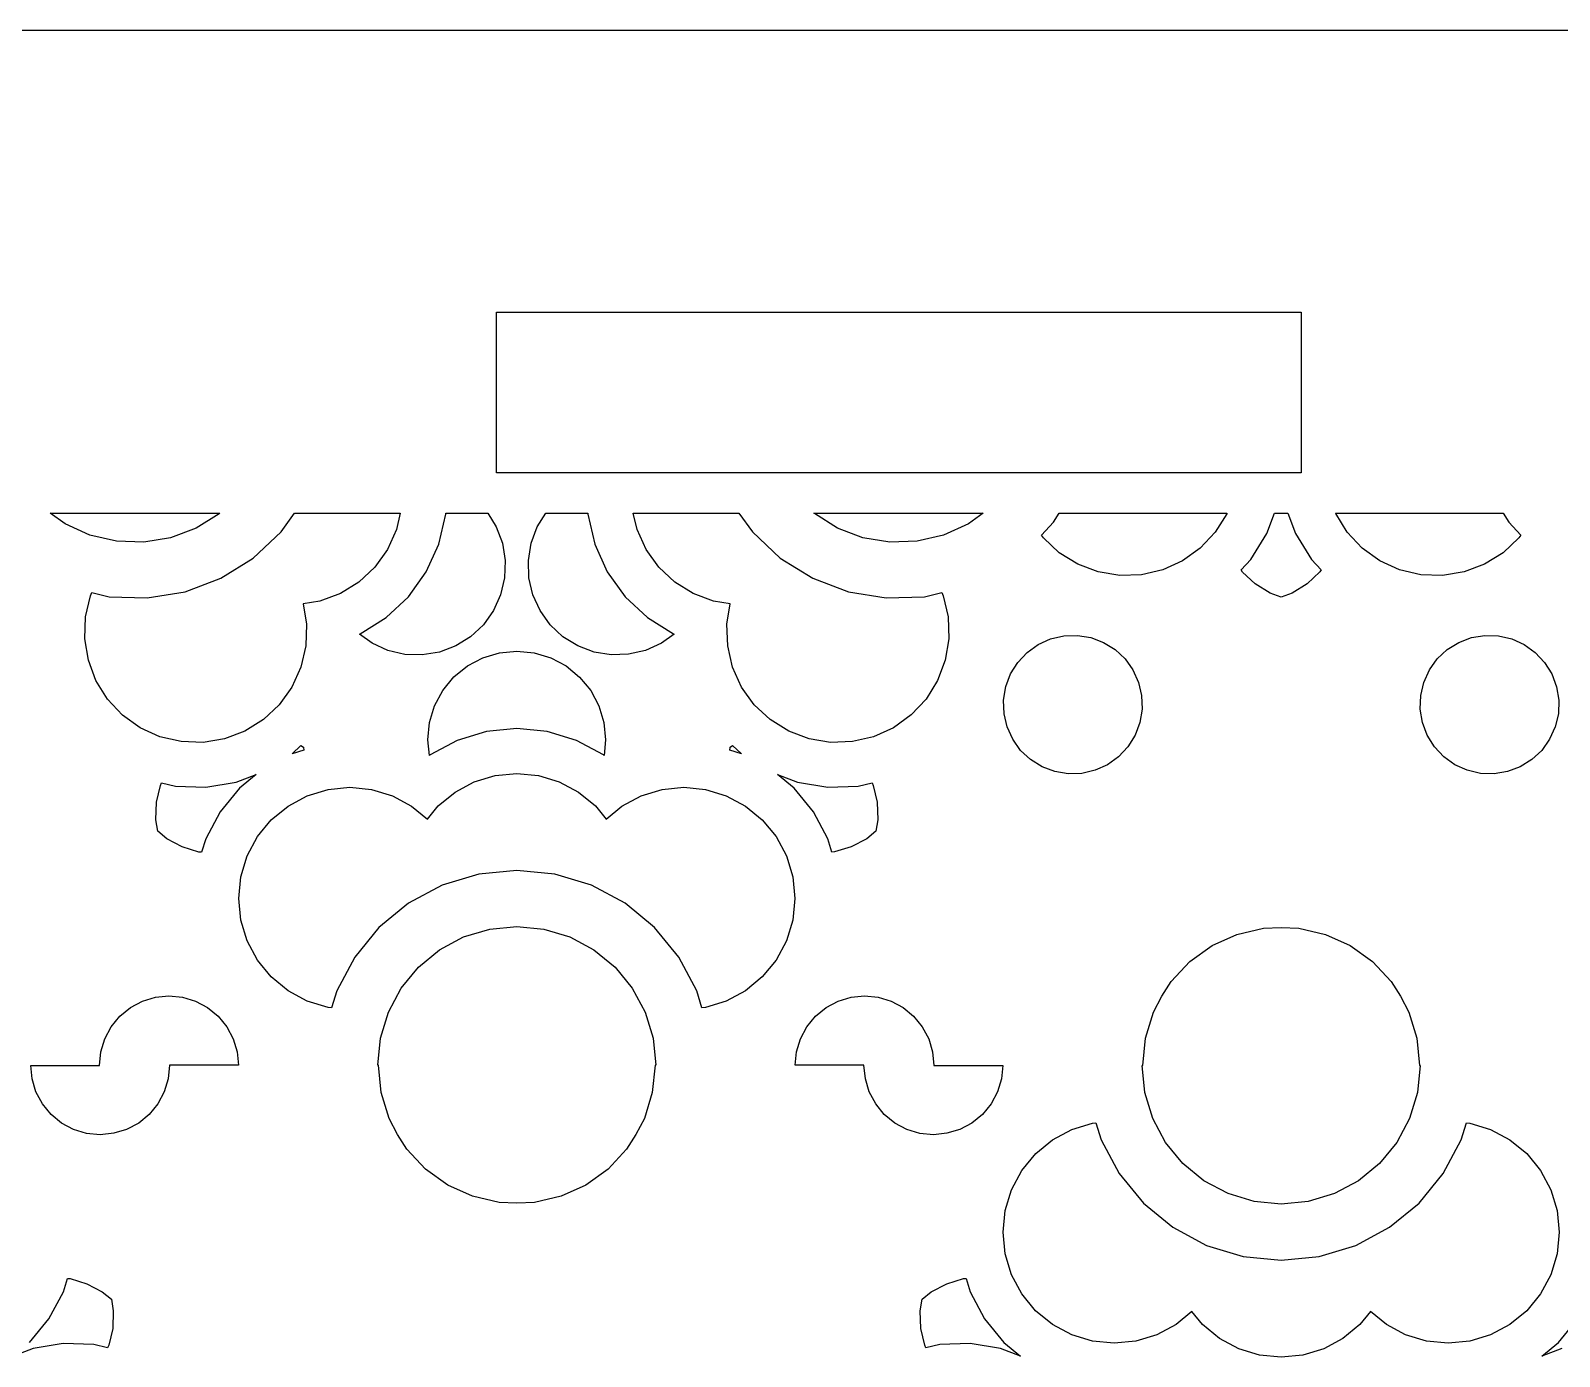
# Model space of a CAD drawing. Header units: metres. Extents: x 20 to 1108, y 20 to 485.
# Drawn here: x 73.42 to 111.42, y 451.69 to 484.65 of the extents above; entities that cross this region are included whole.
import ezdxf

# ---------------------------------------------------------------- set-up
doc = ezdxf.new("R2010")
doc.units = ezdxf.units.M

msp = doc.modelspace()

# ---------------------------------------------------------------- linework, layer by layer
for p, q in [((170, 484.652), (20, 484.652)), ((85, 473.652), (85, 477.652)), ((85, 477.652), (105, 477.652)), ((105, 477.652), (105, 473.652)), ((105, 473.652), (85, 473.652)), ((74.2754, 472.387), (73.9053, 472.652)), ((73.9053, 472.652), (78.1172, 472.652)), ((74.8906, 472.109), (74.2754, 472.387)), ((78.1035, 472.64), (77.5283, 472.282)), ((78.1172, 472.652), (78.1035, 472.64)), ((79.6436, 472.186), (79.9785, 472.652)), ((79.9785, 472.652), (82.6055, 472.652)), ((82.6055, 472.652), (82.5088, 472.244)), ((83.5635, 471.886), (83.7373, 472.625)), ((83.7373, 472.625), (83.7383, 472.652)), ((83.7383, 472.652), (84.7773, 472.652)), ((84.7773, 472.652), (84.9893, 472.311)), ((86.0107, 472.312), (86.2227, 472.652)), ((86.2227, 472.652), (87.2627, 472.652)), ((87.2627, 472.652), (87.2637, 472.626)), ((87.2637, 472.626), (87.4365, 471.886)), ((88.4912, 472.245), (88.3965, 472.652)), ((88.3965, 472.652), (91.0225, 472.652)), ((91.0225, 472.652), (91.3564, 472.187)), ((92.8965, 472.641), (92.8838, 472.652)), ((92.8838, 472.652), (97.0947, 472.652)), ((93.4717, 472.282), (92.8965, 472.641)), ((96.7275, 472.389), (96.1084, 472.11)), ((97.0947, 472.652), (96.7275, 472.389)), ((98.542, 472.109), (98.8438, 472.431)), ((98.8438, 472.431), (98.9814, 472.652)), ((98.9814, 472.652), (103.15, 472.652)), ((103.146, 472.64), (102.86, 472.179)), ((103.15, 472.652), (103.146, 472.64)), ((104.146, 472.147), (104.336, 472.652)), ((104.336, 472.652), (104.664, 472.652)), ((104.664, 472.652), (104.854, 472.147)), ((105.854, 472.641), (105.849, 472.652)), ((105.849, 472.652), (110.019, 472.652)), ((106.14, 472.18), (105.854, 472.641)), ((110.019, 472.652), (110.155, 472.431)), ((110.155, 472.431), (110.458, 472.109)), ((75.5488, 471.955), (74.8906, 472.109)), ((76.8945, 472.043), (76.2266, 471.933)), ((77.5283, 472.282), (76.8945, 472.043)), ((78.9492, 471.535), (79.6436, 472.186)), ((82.5088, 472.244), (82.2861, 471.75)), ((84.9893, 472.311), (85.1426, 471.904)), ((85.8574, 471.905), (86.0107, 472.312)), ((88.7148, 471.75), (88.4912, 472.245)), ((91.3564, 472.187), (92.0508, 471.536)), ((94.1055, 472.043), (93.4717, 472.282)), ((94.7734, 471.933), (94.1055, 472.043)), ((96.1084, 472.11), (95.4512, 471.956)), ((98.5918, 472.04), (98.542, 472.109)), ((98.9854, 471.67), (98.5918, 472.04)), ((102.86, 472.179), (102.49, 471.784)), ((103.744, 471.502), (104.146, 472.147)), ((104.854, 472.147), (105.256, 471.502)), ((106.51, 471.784), (106.14, 472.18)), ((110.408, 472.04), (110.014, 471.67)), ((110.458, 472.109), (110.408, 472.04)), ((76.2266, 471.933), (75.5488, 471.955)), ((82.2861, 471.75), (81.9707, 471.311)), ((83.251, 471.194), (83.5635, 471.886)), ((85.1426, 471.904), (85.2119, 471.479)), ((85.7881, 471.479), (85.8574, 471.905)), ((87.4365, 471.886), (87.75, 471.194)), ((89.0293, 471.312), (88.7148, 471.75)), ((95.4512, 471.956), (94.7734, 471.933)), ((99.4463, 471.384), (98.9854, 471.67)), ((102.49, 471.784), (102.05, 471.469)), ((106.95, 471.469), (106.51, 471.784)), ((110.014, 471.67), (109.553, 471.384)), ((78.1436, 471.034), (78.9492, 471.535)), ((81.9707, 471.311), (81.5762, 470.941)), ((85.2119, 471.479), (85.1982, 471.045)), ((85.8018, 471.045), (85.7881, 471.479)), ((89.4248, 470.941), (89.0293, 471.312)), ((92.0508, 471.536), (92.8564, 471.035)), ((99.9541, 471.193), (99.4463, 471.384)), ((101.556, 471.245), (101.029, 471.122)), ((102.05, 471.469), (101.556, 471.245)), ((103.503, 471.243), (103.744, 471.502)), ((103.542, 471.19), (103.503, 471.243)), ((105.256, 471.502), (105.497, 471.244)), ((105.497, 471.244), (105.458, 471.191)), ((107.443, 471.245), (106.95, 471.469)), ((107.971, 471.122), (107.443, 471.245)), ((109.553, 471.384), (109.046, 471.194)), ((77.2549, 470.699), (78.1436, 471.034)), ((81.5762, 470.941), (81.1152, 470.654)), ((82.8086, 470.576), (83.251, 471.194)), ((85.1982, 471.045), (85.0996, 470.624)), ((85.9004, 470.624), (85.8018, 471.045)), ((87.75, 471.194), (88.1924, 470.577)), ((89.8848, 470.655), (89.4248, 470.941)), ((92.8564, 471.035), (93.7461, 470.7)), ((100.487, 471.105), (99.9541, 471.193)), ((101.029, 471.122), (100.487, 471.105)), ((103.857, 470.894), (103.542, 471.19)), ((104.227, 470.664), (103.857, 470.894)), ((105.142, 470.895), (104.773, 470.665)), ((105.458, 471.191), (105.142, 470.895)), ((108.513, 471.106), (107.971, 471.122)), ((109.046, 471.194), (108.513, 471.106)), ((74.7803, 470.072), (74.9033, 470.599)), ((74.9033, 470.599), (74.9385, 470.677)), ((74.9385, 470.677), (75.3682, 470.575)), ((75.3682, 470.575), (76.3174, 470.545)), ((76.3174, 470.545), (77.2549, 470.699)), ((80.6074, 470.463), (80.1924, 470.395)), ((81.1152, 470.654), (80.6074, 470.463)), ((82.2539, 470.057), (82.8086, 470.576)), ((85.0996, 470.624), (84.9209, 470.229)), ((86.0791, 470.229), (85.9004, 470.624)), ((88.1924, 470.577), (88.7461, 470.058)), ((90.3926, 470.464), (89.8848, 470.655)), ((90.8076, 470.396), (90.3926, 470.464)), ((93.7461, 470.7), (94.6826, 470.546)), ((94.6826, 470.546), (95.6318, 470.576)), ((95.6318, 470.576), (96.0615, 470.677)), ((96.0615, 470.677), (96.0967, 470.599)), ((96.0967, 470.599), (96.2188, 470.073)), ((104.499, 470.563), (104.227, 470.664)), ((104.773, 470.665), (104.499, 470.563)), ((74.7627, 469.529), (74.7803, 470.072)), ((80.1924, 470.395), (80.2754, 469.892)), ((84.9209, 470.229), (84.6699, 469.878)), ((86.3311, 469.878), (86.0791, 470.229)), ((90.7236, 469.893), (90.8076, 470.396)), ((96.2188, 470.073), (96.2373, 469.53)), ((80.2754, 469.892), (80.2588, 469.351)), ((81.6084, 469.655), (82.2539, 470.057)), ((84.6699, 469.878), (84.3535, 469.581)), ((86.6465, 469.582), (86.3311, 469.878)), ((88.7461, 470.058), (89.3916, 469.655)), ((90.7422, 469.351), (90.7236, 469.893)), ((74.8516, 468.996), (74.7627, 469.529)), ((80.2588, 469.351), (80.1357, 468.823)), ((81.5869, 469.647), (81.6084, 469.655)), ((81.9033, 469.421), (81.5869, 469.647)), ((82.2988, 469.242), (81.9033, 469.421)), ((83.9854, 469.353), (83.5801, 469.199)), ((84.3535, 469.581), (83.9854, 469.353)), ((87.0146, 469.353), (86.6465, 469.582)), ((87.4199, 469.199), (87.0146, 469.353)), ((89.0967, 469.421), (88.7021, 469.242)), ((89.4131, 469.648), (89.0967, 469.421)), ((89.3916, 469.655), (89.4131, 469.648)), ((90.8652, 468.824), (90.7422, 469.351)), ((96.2373, 469.53), (96.1484, 468.997)), ((98.1846, 469.192), (98.459, 469.387)), ((98.459, 469.387), (98.7686, 469.527)), ((98.7686, 469.527), (99.0967, 469.604)), ((99.0967, 469.604), (99.4355, 469.615)), ((99.4355, 469.615), (99.7695, 469.56)), ((99.7695, 469.56), (100.086, 469.441)), ((100.086, 469.441), (100.373, 469.261)), ((108.627, 469.262), (108.914, 469.441)), ((108.914, 469.441), (109.23, 469.561)), ((109.23, 469.561), (109.564, 469.615)), ((109.564, 469.615), (109.903, 469.605)), ((109.903, 469.605), (110.231, 469.527)), ((110.231, 469.527), (110.537, 469.389)), ((110.537, 469.389), (110.815, 469.19)), ((75.041, 468.49), (74.8516, 468.996)), ((82.7188, 469.143), (82.2988, 469.242)), ((83.1523, 469.13), (82.7188, 469.143)), ((83.5801, 469.199), (83.1523, 469.13)), ((84.2725, 468.854), (84.6553, 469.059)), ((84.6553, 469.059), (85.0693, 469.184)), ((85.0693, 469.184), (85.5, 469.226)), ((85.5, 469.226), (85.9316, 469.184)), ((85.9316, 469.184), (86.3457, 469.059)), ((86.3457, 469.059), (86.7285, 468.854)), ((87.8477, 469.129), (87.4199, 469.199)), ((88.2812, 469.144), (87.8477, 469.129)), ((88.7021, 469.242), (88.2812, 469.144)), ((96.1484, 468.997), (95.958, 468.49)), ((97.7744, 468.656), (97.9541, 468.944)), ((97.9541, 468.944), (98.1846, 469.192)), ((100.373, 469.261), (100.62, 469.03)), ((100.62, 469.03), (100.816, 468.756)), ((108.183, 468.756), (108.38, 469.031)), ((108.38, 469.031), (108.627, 469.262)), ((110.815, 469.19), (111.047, 468.944)), ((111.047, 468.944), (111.226, 468.655)), ((80.1357, 468.823), (79.9111, 468.329)), ((83.6641, 468.245), (83.9385, 468.58)), ((83.9385, 468.58), (84.2725, 468.854)), ((86.7285, 468.854), (87.0625, 468.579)), ((87.0625, 468.579), (87.3379, 468.244)), ((91.0889, 468.33), (90.8652, 468.824)), ((97.6553, 468.341), (97.7744, 468.656)), ((100.816, 468.756), (100.956, 468.447)), ((108.043, 468.447), (108.183, 468.756)), ((111.226, 468.655), (111.345, 468.339)), ((75.3271, 468.029), (75.041, 468.49)), ((79.9111, 468.329), (79.5967, 467.89)), ((83.459, 467.862), (83.6641, 468.245)), ((87.3379, 468.244), (87.542, 467.862)), ((91.4043, 467.891), (91.0889, 468.33)), ((95.958, 468.49), (95.6729, 468.029)), ((97.5996, 468.006), (97.6553, 468.341)), ((100.956, 468.447), (101.032, 468.119)), ((107.967, 468.119), (108.043, 468.447)), ((111.345, 468.339), (111.399, 468.006)), ((75.6973, 467.634), (75.3271, 468.029)), ((79.5967, 467.89), (79.2021, 467.52)), ((83.334, 467.448), (83.459, 467.862)), ((87.542, 467.862), (87.666, 467.448)), ((91.7979, 467.521), (91.4043, 467.891)), ((95.6729, 468.029), (95.3018, 467.635)), ((97.6123, 467.667), (97.5996, 468.006)), ((101.044, 467.78), (100.989, 467.447)), ((101.032, 468.119), (101.044, 467.78)), ((107.956, 467.78), (107.967, 468.119)), ((108.011, 467.447), (107.956, 467.78)), ((111.399, 468.006), (111.389, 467.667)), ((76.1377, 467.319), (75.6973, 467.634)), ((79.2021, 467.52), (78.7412, 467.233)), ((83.291, 467.018), (83.334, 467.448)), ((87.666, 467.448), (87.709, 467.017)), ((92.2588, 467.234), (91.7979, 467.521)), ((95.3018, 467.635), (94.8623, 467.319)), ((97.6885, 467.339), (97.6123, 467.667)), ((100.989, 467.447), (100.87, 467.131)), ((108.13, 467.131), (108.011, 467.447)), ((111.389, 467.667), (111.312, 467.338)), ((76.6318, 467.095), (76.1377, 467.319)), ((77.1582, 466.972), (76.6318, 467.095)), ((78.2344, 467.043), (77.7012, 466.955)), ((78.7412, 467.233), (78.2344, 467.043)), ((84.7441, 467.223), (84.0166, 467.002)), ((85.5, 467.297), (84.7441, 467.223)), ((86.2559, 467.223), (85.5, 467.297)), ((86.9834, 467.002), (86.2559, 467.223)), ((92.7666, 467.043), (92.2588, 467.234)), ((93.2998, 466.954), (92.7666, 467.043)), ((94.3682, 467.096), (93.8428, 466.973)), ((94.8623, 467.319), (94.3682, 467.096)), ((97.8281, 467.03), (97.6885, 467.339)), ((98.0234, 466.756), (97.8281, 467.03)), ((100.87, 467.131), (100.691, 466.843)), ((108.309, 466.843), (108.13, 467.131)), ((111.172, 467.03), (110.976, 466.756)), ((111.312, 467.338), (111.172, 467.03)), ((77.7012, 466.955), (77.1582, 466.972)), ((79.9189, 466.672), (80.1367, 466.876)), ((80.2041, 466.759), (79.9189, 466.672)), ((80.1367, 466.876), (80.1953, 466.832)), ((80.1953, 466.832), (80.1973, 466.826)), ((80.1973, 466.826), (80.2041, 466.759)), ((83.3301, 466.63), (83.291, 467.018)), ((83.3467, 466.644), (83.3301, 466.63)), ((84.0166, 467.002), (83.3467, 466.644)), ((87.6543, 466.644), (86.9834, 467.002)), ((87.6709, 466.63), (87.6543, 466.644)), ((87.709, 467.017), (87.6709, 466.63)), ((90.7969, 466.759), (90.8027, 466.826)), ((91.083, 466.672), (90.7969, 466.759)), ((90.8027, 466.826), (90.8057, 466.833)), ((90.8057, 466.833), (90.8633, 466.877)), ((90.8633, 466.877), (91.083, 466.672)), ((93.8428, 466.973), (93.2998, 466.954)), ((98.2705, 466.526), (98.0234, 466.756)), ((100.691, 466.843), (100.46, 466.597)), ((108.54, 466.597), (108.309, 466.843)), ((110.976, 466.756), (110.729, 466.525)), ((98.5586, 466.347), (98.2705, 466.526)), ((98.875, 466.227), (98.5586, 466.347)), ((99.876, 466.26), (99.5479, 466.183)), ((100.182, 466.398), (99.876, 466.26)), ((100.46, 466.597), (100.182, 466.398)), ((108.817, 466.399), (108.54, 466.597)), ((109.124, 466.26), (108.817, 466.399)), ((109.452, 466.183), (109.124, 466.26)), ((110.441, 466.347), (110.125, 466.227)), ((110.729, 466.525), (110.441, 466.347)), ((76.5439, 465.466), (76.6426, 465.886)), ((76.6426, 465.886), (76.6699, 465.947)), ((76.6699, 465.947), (77.0137, 465.867)), ((77.7734, 465.843), (78.5225, 465.967)), ((78.5225, 465.967), (79.0205, 466.153)), ((79.0205, 466.153), (78.6094, 465.817)), ((83.9658, 465.717), (84.4434, 465.973)), ((84.4434, 465.973), (84.9609, 466.13)), ((84.9609, 466.13), (85.5, 466.183)), ((85.5, 466.183), (86.0391, 466.13)), ((86.0391, 466.13), (86.5566, 465.973)), ((86.5566, 465.973), (87.0352, 465.717)), ((92.3916, 465.817), (91.9785, 466.154)), ((91.9785, 466.154), (92.4775, 465.967)), ((92.4775, 465.967), (93.2275, 465.843)), ((93.9873, 465.868), (94.3301, 465.948)), ((94.3301, 465.948), (94.3584, 465.886)), ((94.3584, 465.886), (94.4551, 465.466)), ((99.208, 466.171), (98.875, 466.227)), ((99.5479, 466.183), (99.208, 466.171)), ((109.792, 466.172), (109.452, 466.183)), ((110.125, 466.227), (109.792, 466.172)), ((77.0137, 465.867), (77.7734, 465.843)), ((78.6094, 465.817), (78.1279, 465.229)), ((79.8154, 465.371), (80.2939, 465.627)), ((80.2939, 465.627), (80.8115, 465.784)), ((80.8115, 465.784), (81.3506, 465.837)), ((81.3506, 465.837), (81.8896, 465.784)), ((81.8896, 465.784), (82.4082, 465.627)), ((82.4082, 465.627), (82.8857, 465.371)), ((83.5469, 465.374), (83.9658, 465.717)), ((87.0352, 465.717), (87.4541, 465.373)), ((88.1143, 465.371), (88.5918, 465.627)), ((88.5918, 465.627), (89.1104, 465.784)), ((89.1104, 465.784), (89.6494, 465.837)), ((89.6494, 465.837), (90.1895, 465.784)), ((90.1895, 465.784), (90.7061, 465.627)), ((90.7061, 465.627), (91.1855, 465.371)), ((92.873, 465.229), (92.3916, 465.817)), ((93.2275, 465.843), (93.9873, 465.868)), ((76.5303, 465.031), (76.5439, 465.466)), ((78.1279, 465.229), (77.7695, 464.559)), ((79.3975, 465.028), (79.8154, 465.371)), ((82.8857, 465.371), (83.2803, 465.048)), ((83.2803, 465.048), (83.5469, 465.374)), ((87.4541, 465.373), (87.7207, 465.048)), ((87.7207, 465.048), (88.1143, 465.371)), ((91.1855, 465.371), (91.6035, 465.027)), ((93.2305, 464.559), (92.873, 465.229)), ((94.4551, 465.466), (94.4707, 465.032)), ((76.5771, 464.743), (76.5303, 465.031)), ((76.8027, 464.558), (76.5771, 464.743)), ((79.0547, 464.611), (79.3975, 465.028)), ((91.6035, 465.027), (91.9463, 464.61)), ((94.4229, 464.743), (94.1973, 464.558)), ((94.4707, 465.032), (94.4229, 464.743)), ((77.1865, 464.354), (76.8027, 464.558)), ((77.7695, 464.559), (77.667, 464.222)), ((78.7979, 464.131), (79.0547, 464.611)), ((91.9463, 464.61), (92.2021, 464.131)), ((93.334, 464.222), (93.2305, 464.559)), ((94.1973, 464.558), (93.8145, 464.354)), ((77.5996, 464.228), (77.1865, 464.354)), ((77.667, 464.222), (77.5996, 464.228)), ((78.6406, 463.614), (78.7979, 464.131)), ((92.2021, 464.131), (92.3584, 463.614)), ((93.4004, 464.229), (93.334, 464.222)), ((93.8145, 464.354), (93.4004, 464.229)), ((78.5889, 463.075), (78.6406, 463.614)), ((84.5557, 463.677), (83.6455, 463.402)), ((85.5, 463.771), (84.5557, 463.677)), ((86.4443, 463.677), (85.5, 463.771)), ((87.3545, 463.402), (86.4443, 463.677)), ((92.3584, 463.614), (92.4121, 463.074)), ((83.6455, 463.402), (82.8086, 462.953)), ((88.1924, 462.953), (87.3545, 463.402)), ((78.6416, 462.535), (78.5889, 463.075)), ((82.8086, 462.953), (82.0742, 462.352)), ((88.9258, 462.352), (88.1924, 462.953)), ((92.4121, 463.074), (92.3594, 462.535)), ((78.7979, 462.018), (78.6416, 462.535)), ((92.3594, 462.535), (92.2021, 462.018)), ((82.0742, 462.352), (81.4727, 461.617)), ((83.5811, 461.797), (84.1787, 462.116)), ((84.1787, 462.116), (84.8271, 462.313)), ((84.8271, 462.313), (85.5, 462.379)), ((85.5, 462.379), (86.1738, 462.313)), ((86.1738, 462.313), (86.8213, 462.116)), ((86.8213, 462.116), (87.4189, 461.797)), ((89.5283, 461.617), (88.9258, 462.352)), ((102.785, 461.903), (103.399, 462.18)), ((103.399, 462.18), (104.058, 462.334)), ((104.058, 462.334), (104.5, 462.349)), ((104.5, 462.349), (104.941, 462.334)), ((104.941, 462.334), (105.6, 462.18)), ((105.6, 462.18), (106.215, 461.902)), ((79.0537, 461.54), (78.7979, 462.018)), ((83.0586, 461.368), (83.5811, 461.797)), ((87.4189, 461.797), (87.9424, 461.368)), ((92.2021, 462.018), (91.9463, 461.54)), ((102.231, 461.507), (102.785, 461.903)), ((106.215, 461.902), (106.769, 461.506)), ((79.3975, 461.122), (79.0537, 461.54)), ((81.4727, 461.617), (81.0244, 460.78)), ((82.6289, 460.845), (83.0586, 461.368)), ((87.9424, 461.368), (88.3721, 460.844)), ((89.9766, 460.78), (89.5283, 461.617)), ((91.9463, 461.54), (91.6035, 461.122)), ((101.769, 461.013), (102.231, 461.507)), ((106.769, 461.506), (107.231, 461.012)), ((79.8154, 460.778), (79.3975, 461.122)), ((91.6035, 461.122), (91.1855, 460.778)), ((101.537, 460.641), (101.769, 461.013)), ((107.231, 461.012), (107.462, 460.641)), ((76.1963, 460.519), (76.5186, 460.617)), ((76.5186, 460.617), (76.8555, 460.651)), ((76.8555, 460.651), (77.1924, 460.617)), ((77.1924, 460.617), (77.5146, 460.519)), ((80.2939, 460.523), (79.8154, 460.778)), ((81.0244, 460.78), (80.8965, 460.358)), ((82.3096, 460.246), (82.6289, 460.845)), ((88.3721, 460.844), (88.6914, 460.246)), ((90.1035, 460.358), (89.9766, 460.78)), ((91.1855, 460.778), (90.7061, 460.523)), ((93.4854, 460.519), (93.8086, 460.617)), ((93.8086, 460.617), (94.1455, 460.651)), ((94.1455, 460.651), (94.4814, 460.617)), ((94.4814, 460.617), (94.8047, 460.519)), ((101.327, 460.246), (101.537, 460.641)), ((107.462, 460.641), (107.673, 460.246)), ((75.6357, 460.146), (75.8965, 460.36)), ((75.8965, 460.36), (76.1963, 460.519)), ((77.5146, 460.519), (77.8145, 460.36)), ((77.8145, 460.36), (78.0762, 460.145)), ((80.8115, 460.365), (80.2939, 460.523)), ((80.8965, 460.358), (80.8115, 460.365)), ((82.1123, 459.6), (82.3096, 460.246)), ((88.6914, 460.246), (88.8877, 459.6)), ((90.1895, 460.366), (90.1035, 460.358)), ((90.7061, 460.523), (90.1895, 460.366)), ((92.9258, 460.146), (93.1865, 460.36)), ((93.1865, 460.36), (93.4854, 460.519)), ((94.8047, 460.519), (95.1035, 460.36)), ((95.1035, 460.36), (95.3643, 460.145)), ((101.131, 459.6), (101.327, 460.246)), ((107.673, 460.246), (107.869, 459.6)), ((75.2617, 459.585), (75.4209, 459.884)), ((75.4209, 459.884), (75.6357, 460.146)), ((78.0762, 460.145), (78.29, 459.884)), ((78.29, 459.884), (78.4502, 459.585)), ((92.5508, 459.585), (92.7109, 459.884)), ((92.7109, 459.884), (92.9258, 460.146)), ((95.3643, 460.145), (95.5791, 459.884)), ((95.5791, 459.884), (95.7383, 459.585)), ((75.1631, 459.262), (75.2617, 459.585)), ((78.4502, 459.585), (78.5469, 459.262)), ((82.0469, 458.929), (82.1123, 459.6)), ((88.8877, 459.6), (88.9541, 458.929)), ((92.4531, 459.262), (92.5508, 459.585)), ((95.7383, 459.585), (95.8359, 459.262)), ((101.063, 458.922), (101.131, 459.6)), ((107.869, 459.6), (107.937, 458.922)), ((75.1299, 458.922), (75.1631, 459.262)), ((78.5469, 459.262), (78.5801, 458.929)), ((92.4199, 458.929), (92.4531, 459.262)), ((95.8359, 459.262), (95.8701, 458.922)), ((73.4531, 458.588), (73.4199, 458.922)), ((73.4199, 458.922), (75.1299, 458.922)), ((76.8701, 458.929), (76.8369, 458.588)), ((78.5801, 458.929), (76.8701, 458.929)), ((82.0635, 458.929), (82.0469, 458.929)), ((82.1309, 458.251), (82.0635, 458.929)), ((88.9365, 458.929), (88.8691, 458.251)), ((88.9541, 458.929), (88.9365, 458.929)), ((94.1299, 458.929), (92.4199, 458.929)), ((94.1641, 458.588), (94.1299, 458.929)), ((95.8701, 458.922), (97.5801, 458.922)), ((97.5801, 458.922), (97.5469, 458.588)), ((101.112, 458.251), (101.046, 458.922)), ((101.046, 458.922), (101.063, 458.922)), ((107.953, 458.922), (107.888, 458.251)), ((107.937, 458.922), (107.953, 458.922)), ((73.5498, 458.266), (73.4531, 458.588)), ((76.8369, 458.588), (76.7383, 458.266)), ((94.2617, 458.266), (94.1641, 458.588)), ((97.5469, 458.588), (97.4492, 458.266)), ((73.71, 457.967), (73.5498, 458.266)), ((73.9238, 457.705), (73.71, 457.967)), ((76.5791, 457.967), (76.3643, 457.705)), ((76.7383, 458.266), (76.5791, 457.967)), ((82.3271, 457.604), (82.1309, 458.251)), ((88.8691, 458.251), (88.6729, 457.604)), ((94.4209, 457.967), (94.2617, 458.266)), ((94.6357, 457.705), (94.4209, 457.967)), ((97.29, 457.967), (97.0752, 457.705)), ((97.4492, 458.266), (97.29, 457.967)), ((101.309, 457.604), (101.112, 458.251)), ((107.888, 458.251), (107.69, 457.604)), ((74.1855, 457.49), (73.9238, 457.705)), ((76.3643, 457.705), (76.1035, 457.49)), ((82.5381, 457.209), (82.3271, 457.604)), ((88.6729, 457.604), (88.4629, 457.209)), ((94.8965, 457.49), (94.6357, 457.705)), ((97.0752, 457.705), (96.8135, 457.49)), ((101.628, 457.006), (101.309, 457.604)), ((107.69, 457.604), (107.372, 457.006)), ((74.4854, 457.331), (74.1855, 457.49)), ((74.8076, 457.233), (74.4854, 457.331)), ((75.1445, 457.2), (74.8076, 457.233)), ((75.4814, 457.234), (75.1445, 457.2)), ((75.8037, 457.331), (75.4814, 457.234)), ((76.1035, 457.49), (75.8037, 457.331)), ((82.7686, 456.838), (82.5381, 457.209)), ((88.4629, 457.209), (88.2314, 456.838)), ((95.1953, 457.331), (94.8965, 457.49)), ((95.5186, 457.233), (95.1953, 457.331)), ((95.8545, 457.2), (95.5186, 457.233)), ((96.1914, 457.234), (95.8545, 457.2)), ((96.5146, 457.331), (96.1914, 457.234)), ((96.8135, 457.49), (96.5146, 457.331)), ((98.8145, 457.072), (99.2939, 457.327)), ((99.2939, 457.327), (99.8105, 457.485)), ((99.8105, 457.485), (99.8965, 457.492)), ((99.8965, 457.492), (100.023, 457.07)), ((108.976, 457.07), (109.104, 457.492)), ((109.104, 457.492), (109.188, 457.485)), ((109.188, 457.485), (109.706, 457.327)), ((109.706, 457.327), (110.185, 457.072)), ((83.2314, 456.344), (82.7686, 456.838)), ((88.2314, 456.838), (87.7686, 456.344)), ((98.3975, 456.729), (98.8145, 457.072)), ((100.023, 457.07), (100.472, 456.233)), ((102.058, 456.483), (101.628, 457.006)), ((107.372, 457.006), (106.942, 456.483)), ((108.527, 456.233), (108.976, 457.07)), ((110.185, 457.072), (110.603, 456.729)), ((98.0537, 456.311), (98.3975, 456.729)), ((102.581, 456.053), (102.058, 456.483)), ((106.942, 456.483), (106.419, 456.053)), ((110.603, 456.729), (110.946, 456.31)), ((83.7852, 455.947), (83.2314, 456.344)), ((87.7686, 456.344), (87.2148, 455.947)), ((97.7979, 455.832), (98.0537, 456.311)), ((100.472, 456.233), (101.074, 455.499)), ((103.179, 455.734), (102.581, 456.053)), ((106.419, 456.053), (105.821, 455.734)), ((107.926, 455.499), (108.527, 456.233)), ((110.946, 456.31), (111.202, 455.832)), ((84.4004, 455.67), (83.7852, 455.947)), ((85.0586, 455.516), (84.4004, 455.67)), ((86.6006, 455.67), (85.9424, 455.517)), ((87.2148, 455.947), (86.6006, 455.67)), ((97.6406, 455.315), (97.7979, 455.832)), ((103.826, 455.537), (103.179, 455.734)), ((105.821, 455.734), (105.173, 455.538)), ((111.202, 455.832), (111.358, 455.315)), ((85.5, 455.501), (85.0586, 455.516)), ((85.9424, 455.517), (85.5, 455.501)), ((97.5879, 454.776), (97.6406, 455.315)), ((101.074, 455.499), (101.808, 454.897)), ((104.5, 455.471), (103.826, 455.537)), ((105.173, 455.538), (104.5, 455.471)), ((107.191, 454.897), (107.926, 455.499)), ((111.358, 455.315), (111.411, 454.775)), ((101.808, 454.897), (102.646, 454.448)), ((106.354, 454.448), (107.191, 454.897)), ((97.6416, 454.236), (97.5879, 454.776)), ((111.411, 454.775), (111.359, 454.236)), ((97.7979, 453.719), (97.6416, 454.236)), ((102.646, 454.448), (103.556, 454.173)), ((103.556, 454.173), (104.5, 454.079)), ((104.5, 454.079), (105.444, 454.173)), ((105.444, 454.173), (106.354, 454.448)), ((111.359, 454.236), (111.202, 453.719)), ((74.2305, 453.291), (74.333, 453.628)), ((74.333, 453.628), (74.4004, 453.622)), ((74.4004, 453.622), (74.8135, 453.496)), ((74.8135, 453.496), (75.1973, 453.292)), ((95.8027, 453.292), (96.1855, 453.496)), ((96.1855, 453.496), (96.5996, 453.622)), ((96.5996, 453.622), (96.666, 453.628)), ((96.666, 453.628), (96.7695, 453.291)), ((98.0537, 453.24), (97.7979, 453.719)), ((111.202, 453.719), (110.946, 453.24)), ((73.8721, 452.621), (74.2305, 453.291)), ((75.1973, 453.292), (75.4229, 453.108)), ((75.4229, 453.108), (75.4697, 452.819)), ((95.5293, 452.819), (95.5771, 453.107)), ((95.5771, 453.107), (95.8027, 453.292)), ((96.7695, 453.291), (97.127, 452.621)), ((98.3965, 452.822), (98.0537, 453.24)), ((110.946, 453.24), (110.603, 452.822)), ((73.3906, 452.033), (73.8721, 452.621)), ((75.4697, 452.819), (75.4561, 452.385)), ((95.5449, 452.384), (95.5293, 452.819)), ((97.127, 452.621), (97.6084, 452.033)), ((98.8145, 452.479), (98.3965, 452.822)), ((102.279, 452.802), (101.886, 452.479)), ((102.546, 452.477), (102.279, 452.802)), ((106.72, 452.802), (106.453, 452.477)), ((107.114, 452.479), (106.72, 452.802)), ((110.603, 452.822), (110.185, 452.479)), ((111.391, 452.033), (111.872, 452.621)), ((75.4561, 452.385), (75.3574, 451.965)), ((95.6416, 451.964), (95.5449, 452.384)), ((99.2939, 452.223), (98.8145, 452.479)), ((99.8105, 452.066), (99.2939, 452.223)), ((101.408, 452.223), (100.89, 452.067)), ((101.886, 452.479), (101.408, 452.223)), ((102.965, 452.133), (102.546, 452.477)), ((106.453, 452.477), (106.034, 452.133)), ((107.592, 452.223), (107.114, 452.479)), ((108.11, 452.066), (107.592, 452.223)), ((109.706, 452.223), (109.188, 452.067)), ((110.185, 452.479), (109.706, 452.223)), ((73.4775, 451.884), (72.9795, 451.696)), ((74.2266, 452.008), (73.4775, 451.884)), ((74.9863, 451.983), (74.2266, 452.008)), ((75.3301, 451.902), (74.9863, 451.983)), ((75.3574, 451.965), (75.3301, 451.902)), ((95.6699, 451.902), (95.6416, 451.964)), ((96.0127, 451.983), (95.6699, 451.902)), ((96.7725, 452.007), (96.0127, 451.983)), ((97.5225, 451.883), (96.7725, 452.007)), ((98.0215, 451.695), (97.5225, 451.883)), ((97.6084, 452.033), (98.0215, 451.695)), ((100.351, 452.013), (99.8105, 452.066)), ((100.89, 452.067), (100.351, 452.013)), ((103.443, 451.877), (102.965, 452.133)), ((103.961, 451.72), (103.443, 451.877)), ((105.557, 451.877), (105.039, 451.721)), ((106.034, 452.133), (105.557, 451.877)), ((108.649, 452.013), (108.11, 452.066)), ((109.188, 452.067), (108.649, 452.013)), ((110.979, 451.696), (111.391, 452.033)), ((111.478, 451.884), (110.979, 451.696)), ((104.5, 451.667), (103.961, 451.72)), ((105.039, 451.721), (104.5, 451.667))]:
    msp.add_line(p, q)

doc.saveas('drawing.dxf')
